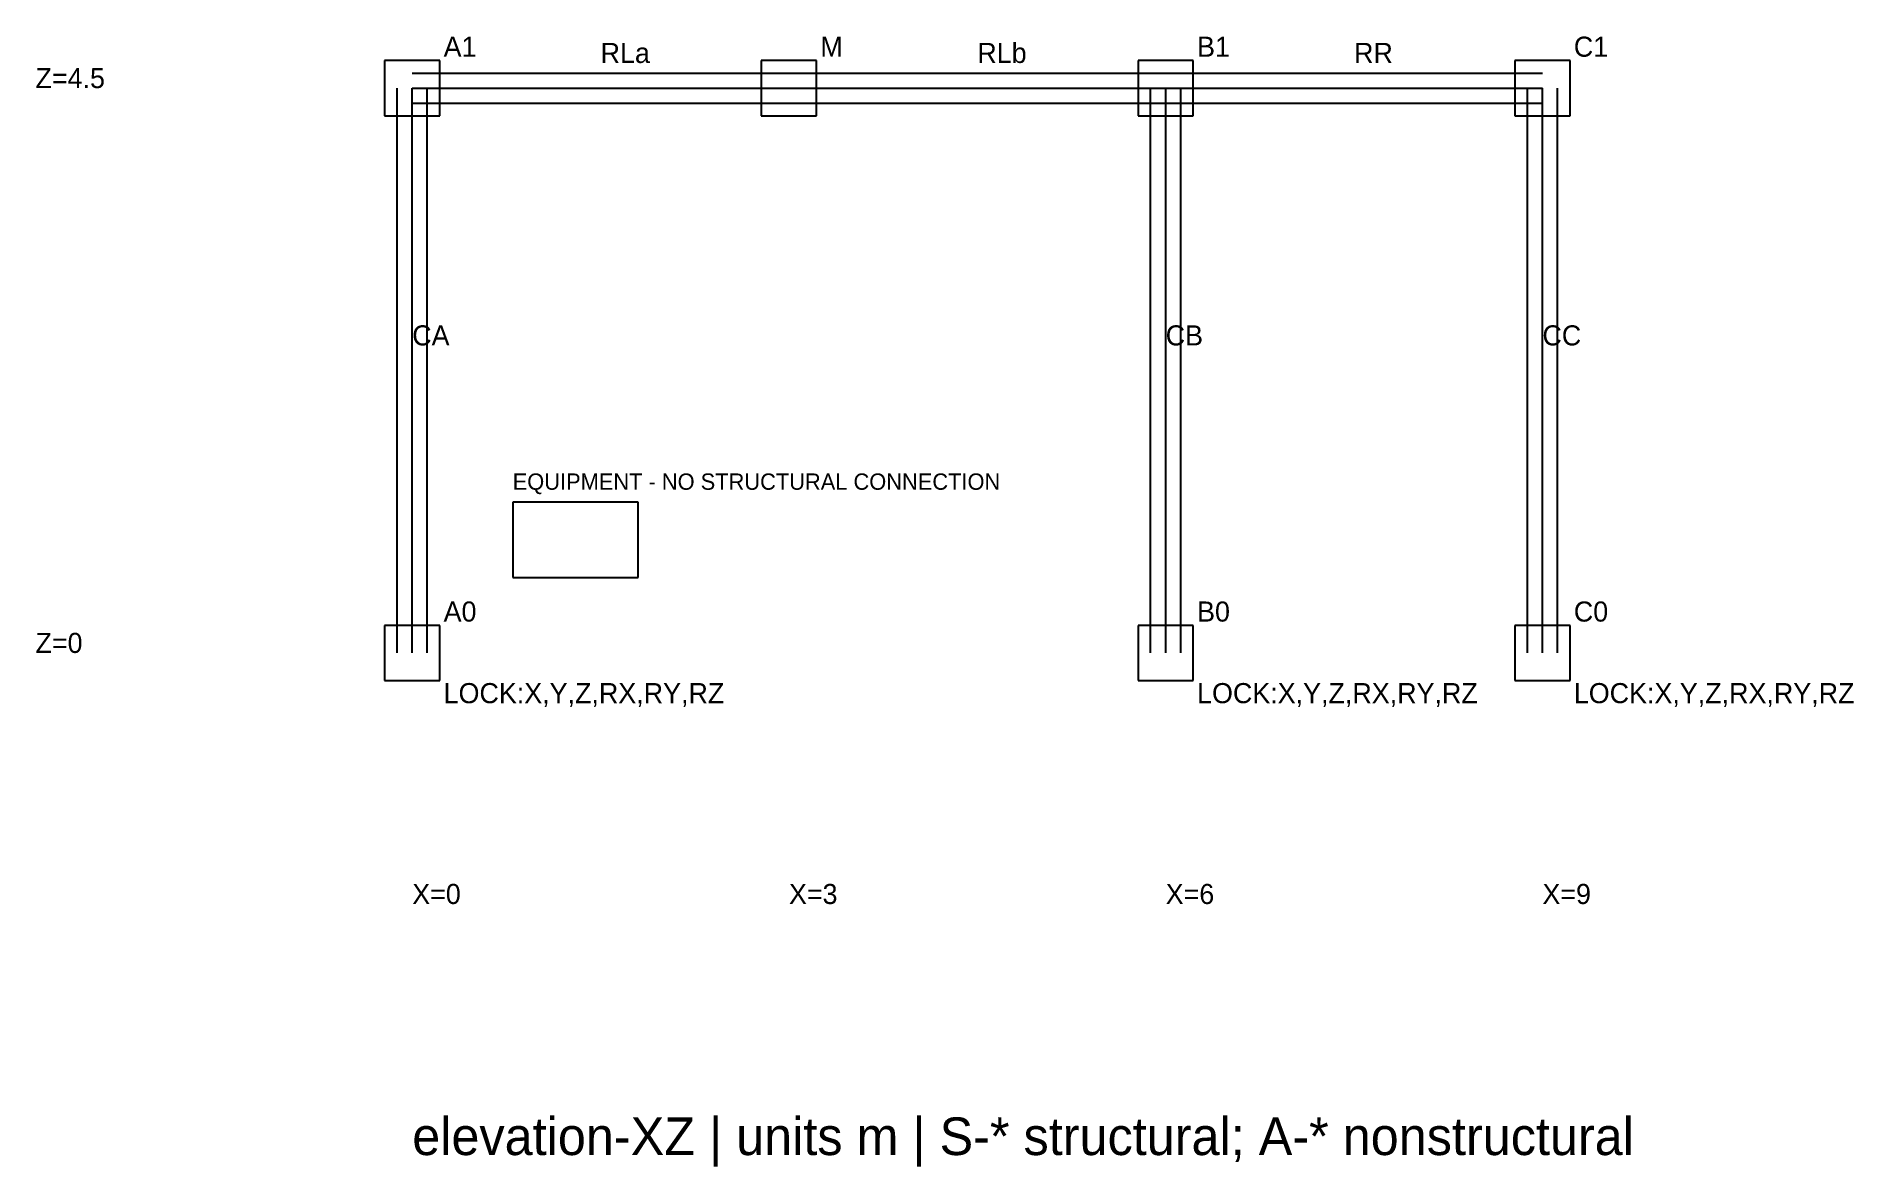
# Model space of a CAD drawing. Extents: x -3 to 11.5, y -4.1 to 4.9.
import ezdxf

# ---------------------------------------------------------------- set-up
doc = ezdxf.new("R2010")
doc.units = 0

msp = doc.modelspace()

# ---------------------------------------------------------------- linework, layer by layer
at = {"layer": 'A-COLUMN'}
for p, q in [((0.22, 4.72), (-0.22, 4.72)), ((-0.22, 4.72), (-0.22, 4.28)), ((0.22, 4.28), (0.22, 4.72)), ((3.22, 4.72), (2.78, 4.72)), ((2.78, 4.72), (2.78, 4.28)), ((3.22, 4.28), (3.22, 4.72)), ((6.22, 4.72), (5.78, 4.72)), ((5.78, 4.72), (5.78, 4.28)), ((6.22, 4.28), (6.22, 4.72)), ((9.22, 4.72), (8.78, 4.72)), ((8.78, 4.72), (8.78, 4.28)), ((9.22, 4.28), (9.22, 4.72)), ((-0.22, 4.28), (0.22, 4.28)), ((2.78, 4.28), (3.22, 4.28)), ((5.78, 4.28), (6.22, 4.28)), ((8.78, 4.28), (9.22, 4.28)), ((0.22, 0.22), (-0.22, 0.22)), ((-0.22, 0.22), (-0.22, -0.22)), ((0.22, -0.22), (0.22, 0.22)), ((6.22, 0.22), (5.78, 0.22)), ((5.78, 0.22), (5.78, -0.22)), ((6.22, -0.22), (6.22, 0.22)), ((9.22, 0.22), (8.78, 0.22)), ((8.78, 0.22), (8.78, -0.22)), ((9.22, -0.22), (9.22, 0.22)), ((-0.22, -0.22), (0.22, -0.22)), ((5.78, -0.22), (6.22, -0.22)), ((8.78, -0.22), (9.22, -0.22))]:
    msp.add_line(p, q, dxfattribs=at)
at = {"layer": 'A-EQUIPMENT'}
for p, q in [((1.8, 1.2), (0.8, 1.2)), ((0.8, 1.2), (0.8, 0.6)), ((1.8, 0.6), (1.8, 1.2)), ((0.8, 0.6), (1.8, 0.6))]:
    msp.add_line(p, q, dxfattribs=at)
at = {"layer": 'A-WALL'}
for p, q in [((-0.12, 0), (-0.12, 4.5)), ((0, 4.62), (3, 4.62)), ((0.12, 0), (0.12, 4.5)), ((3, 4.62), (6, 4.62)), ((5.88, 0), (5.88, 4.5)), ((6, 4.62), (9, 4.62)), ((6.12, 0), (6.12, 4.5)), ((8.88, 0), (8.88, 4.5)), ((9.12, 0), (9.12, 4.5)), ((0, 4.38), (3, 4.38)), ((3, 4.38), (6, 4.38)), ((6, 4.38), (9, 4.38))]:
    msp.add_line(p, q, dxfattribs=at)
at = {"layer": 'S-BEAM'}
for p, q in [((0, 4.5), (3, 4.5)), ((3, 4.5), (6, 4.5)), ((6, 4.5), (9, 4.5))]:
    msp.add_line(p, q, dxfattribs=at)
at = {"layer": 'S-COLUMN'}
for p, q in [((0, 0), (0, 4.5)), ((6, 0), (6, 4.5)), ((9, 0), (9, 4.5))]:
    msp.add_line(p, q, dxfattribs=at)

# ---------------------------------------------------------------- texts
at = {"layer": 'A-DIM'}
for s, p in [('Z=4.5', (-3, 4.5)), ('Z=0', (-3, 0)), ('X=0', (0, -2)), ('X=3', (3, -2)), ('X=6', (6, -2)), ('X=9', (9, -2))]:
    msp.add_text(s, height=0.16, dxfattribs=at).set_placement(p)
at = {"layer": 'A-EQUIPMENT-TAG'}
msp.add_text('EQUIPMENT - NO STRUCTURAL CONNECTION', height=0.13, dxfattribs=at).set_placement((0.8, 1.3))
at = {"layer": 'A-SUPPORT'}
for p in [(0.25, -0.4), (6.25, -0.4), (9.25, -0.4)]:
    msp.add_text('LOCK:X,Y,Z,RX,RY,RZ', height=0.16, dxfattribs=at).set_placement(p)
at = {"layer": 'ANNOTATION'}
msp.add_text('elevation-XZ | units m | S-* structural; A-* nonstructural', height=0.3, dxfattribs=at).set_placement((0, -4))
at = {"layer": 'S-MEMBER-TAG'}
for s, p in [('RLa', (1.5, 4.7)), ('RLb', (4.5, 4.7)), ('RR', (7.5, 4.7)), ('CA', (0, 2.45)), ('CB', (6, 2.45)), ('CC', (9, 2.45))]:
    msp.add_text(s, height=0.16, dxfattribs=at).set_placement(p)
at = {"layer": 'S-NODE-TAG'}
for s, p in [('A1', (0.25, 4.75)), ('M', (3.25, 4.75)), ('B1', (6.25, 4.75)), ('C1', (9.25, 4.75)), ('A0', (0.25, 0.25)), ('B0', (6.25, 0.25)), ('C0', (9.25, 0.25))]:
    msp.add_text(s, height=0.16, dxfattribs=at).set_placement(p)

doc.saveas('drawing.dxf')
